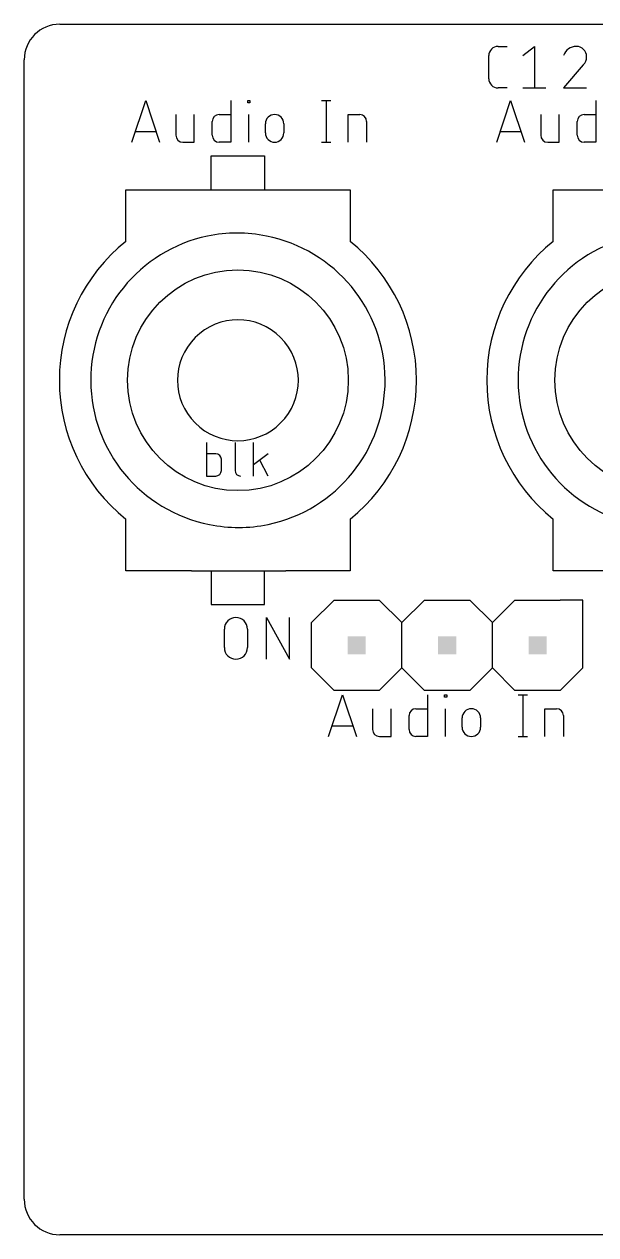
# Model space of a CAD drawing. Extents: x 0 to 54.6, y 0 to 56.5.
# Drawn here: x 0 to 16.05, y 0 to 34 of the extents above; entities that cross this region are included whole.
import ezdxf

# ---------------------------------------------------------------- set-up
doc = ezdxf.new("R2010")
doc.units = 0
for name, color, linetype in [('20', 30, 'CONTINUOUS'), ('21', 253, 'CONTINUOUS'), ('51', 253, 'CONTINUOUS')]:
    doc.layers.add(name, color=color, linetype=linetype)

# ---------------------------------------------------------------- blocks, each defined once
blk = doc.blocks.new('RECT')
blk.add_solid([(-0.5, -0.5), (0.5, -0.5), (-0.5, 0.5), (0.5, 0.5)])

msp = doc.modelspace()

# ---------------------------------------------------------------- linework, layer by layer
at = {"layer": '20'}
for p, q in [((1, 34), (47, 34)), ((0, 1), (0, 33)), ((47, 0), (1, 0))]:
    msp.add_line(p, q, dxfattribs=at)
for centre, start, end in [((1, 33), 90, 180), ((1, 1), 180, 270)]:
    msp.add_arc(centre, 1, start, end, dxfattribs=at)
at = {"layer": '21'}
for p, q in [((13.3035, 33.3779), (13.5632, 33.3779)), ((13.9997, 33.1183), (14.3243, 33.3779)), ((14.3243, 33.3779), (14.3243, 32.2096)), ((13.0439, 32.4692), (13.0439, 33.1183)), ((15.6945, 32.8587), (15.1427, 32.2096)), ((13.5632, 32.2096), (13.3035, 32.2096)), ((13.9997, 32.2096), (14.6488, 32.2096)), ((15.1427, 32.2096), (15.7918, 32.2096)), ((3.0212, 30.6858), (3.4106, 31.8542)), ((3.4106, 31.8542), (3.8001, 30.6858)), ((5.798, 31.8542), (5.798, 30.6858)), ((6.2738, 31.7893), (6.2738, 31.8542)), ((6.2738, 31.8542), (6.3387, 31.8542)), ((6.3387, 31.7893), (6.2738, 31.7893)), ((6.3387, 31.8542), (6.3387, 31.7893)), ((8.3481, 31.8542), (8.6077, 31.8542)), ((8.4779, 31.8542), (8.4779, 30.6858)), ((13.2681, 30.6858), (13.6576, 31.8542)), ((13.6576, 31.8542), (14.0471, 30.6858)), ((16.0449, 31.8542), (16.0449, 30.6858)), ((4.2559, 31.4647), (4.2559, 30.8805)), ((4.7752, 30.6858), (4.7752, 31.4647)), ((5.4734, 31.4647), (5.798, 31.4647)), ((6.3062, 30.6858), (6.3062, 31.4647)), ((9.0946, 30.6858), (9.0946, 31.4647)), ((9.0946, 31.4647), (9.4191, 31.4647)), ((14.5029, 31.4647), (14.5029, 30.8805)), ((15.0221, 30.6858), (15.0221, 31.4647)), ((15.7204, 31.4647), (16.0449, 31.4647)), ((3.7027, 30.9779), (3.1185, 30.9779)), ((5.2787, 30.8805), (5.2787, 31.27)), ((6.7705, 30.9454), (6.7705, 31.2051)), ((7.2898, 31.2051), (7.2898, 30.9454)), ((9.6139, 31.27), (9.6139, 30.6858)), ((13.9497, 30.9779), (13.3655, 30.9779)), ((15.5257, 30.8805), (15.5257, 31.27)), ((4.4506, 30.6858), (4.7752, 30.6858)), ((5.798, 30.6858), (5.4734, 30.6858)), ((8.3481, 30.6858), (8.6077, 30.6858)), ((14.6976, 30.6858), (15.0221, 30.6858)), ((16.0449, 30.6858), (15.7204, 30.6858)), ((2.85, 27.9), (2.85, 29.35)), ((2.85, 29.35), (4.7, 29.35)), ((7.3, 29.35), (9.15, 29.35)), ((9.15, 29.35), (9.15, 27.9)), ((14.85, 27.9), (14.85, 29.35)), ((14.85, 29.35), (16.7, 29.35)), ((5.1181, 22.2504), (5.1181, 21.3106)), ((5.9186, 22.2504), (5.9186, 21.4672)), ((6.4347, 21.3106), (6.4347, 22.2504)), ((5.3792, 21.9371), (5.1181, 21.9371)), ((5.5358, 21.4672), (5.5358, 21.7805)), ((6.8524, 21.9371), (6.4347, 21.6239)), ((6.8524, 21.3106), (6.6174, 21.7544)), ((5.1181, 21.3106), (5.3792, 21.3106)), ((2.85, 18.65), (2.85, 20.1)), ((9.15, 20.1), (9.15, 18.65)), ((14.85, 18.65), (14.85, 20.1)), ((4.7, 18.65), (2.85, 18.65)), ((9.15, 18.65), (7.35, 18.65)), ((16.7, 18.65), (14.85, 18.65)), ((8.0643, 17.193), (8.6993, 17.828)), ((8.6993, 17.828), (9.9693, 17.828)), ((9.9693, 17.828), (10.6043, 17.193)), ((10.6043, 17.193), (11.2393, 17.828)), ((11.2393, 17.828), (12.5092, 17.828)), ((12.5092, 17.828), (13.1443, 17.193)), ((13.1443, 17.193), (13.7793, 17.828)), ((13.7793, 17.828), (15.0493, 17.828)), ((15.6843, 17.828), (15.0493, 17.828)), ((15.6843, 17.193), (15.6843, 17.828)), ((5.619, 16.4904), (5.619, 17.0096)), ((6.2681, 17.0096), (6.2681, 16.4904)), ((6.8001, 16.1658), (6.8001, 17.3342)), ((6.8001, 17.3342), (7.4492, 16.1658)), ((7.4492, 16.1658), (7.4492, 17.3342)), ((8.0643, 15.923), (8.0643, 17.193)), ((10.6043, 15.923), (10.6043, 17.193)), ((13.1443, 15.923), (13.1443, 17.193)), ((15.6843, 15.923), (15.6843, 17.193)), ((8.6993, 15.288), (8.0643, 15.923)), ((10.6043, 15.923), (9.9693, 15.288)), ((11.2393, 15.288), (10.6043, 15.923)), ((13.1443, 15.923), (12.5092, 15.288)), ((13.7793, 15.288), (13.1443, 15.923)), ((15.0493, 15.288), (15.6843, 15.923)), ((8.5462, 13.9971), (8.9356, 15.1654)), ((9.9693, 15.288), (8.6993, 15.288)), ((8.9356, 15.1654), (9.3251, 13.9971)), ((12.5092, 15.288), (11.2393, 15.288)), ((11.323, 15.1654), (11.323, 13.9971)), ((11.7988, 15.1005), (11.7988, 15.1654)), ((11.7988, 15.1654), (11.8637, 15.1654)), ((11.8637, 15.1005), (11.7988, 15.1005)), ((11.8637, 15.1654), (11.8637, 15.1005)), ((15.0493, 15.288), (13.7793, 15.288)), ((13.8731, 15.1654), (14.1327, 15.1654)), ((14.0029, 15.1654), (14.0029, 13.9971)), ((9.7809, 14.776), (9.7809, 14.1918)), ((10.3002, 13.9971), (10.3002, 14.776)), ((10.9984, 14.776), (11.323, 14.776)), ((11.8312, 13.9971), (11.8312, 14.776)), ((14.6196, 13.9971), (14.6196, 14.776)), ((14.6196, 14.776), (14.9441, 14.776)), ((9.2277, 14.2892), (8.6435, 14.2892)), ((10.8037, 14.1918), (10.8037, 14.5813)), ((12.2955, 14.2567), (12.2955, 14.5163)), ((12.8148, 14.5163), (12.8148, 14.2567)), ((15.1389, 14.5813), (15.1389, 13.9971)), ((9.9756, 13.9971), (10.3002, 13.9971)), ((11.323, 13.9971), (10.9984, 13.9971)), ((13.8731, 13.9971), (14.1327, 13.9971))]:
    msp.add_line(p, q, dxfattribs=at)
for centre in [(6, 24), (18, 24)]:
    msp.add_circle(centre, 3.1, dxfattribs=at)
for centre, radius, start, end in [((13.3035, 33.1183), 0.2596, 90.0007, 180), ((15.4997, 33.0027), 0.3753, 90.0001, 162.0549), ((15.4997, 33.0859), 0.2921, 0, 90), ((15.4781, 33.0859), 0.3138, 313.604, 359.9996), ((13.3035, 32.4692), 0.2596, 180, 270), ((5.4734, 31.27), 0.1947, 90, 180), ((7.0301, 31.2051), 0.2596, 0, 180), ((9.4191, 31.27), 0.1947, 0.0009, 90), ((15.7204, 31.27), 0.1947, 90, 180), ((7.0301, 30.9454), 0.2596, 180, 0), ((4.4506, 30.8805), 0.1947, 180, 270), ((5.4734, 30.8805), 0.1947, 180, 270), ((14.6976, 30.8805), 0.1947, 180, 270), ((15.7204, 30.8805), 0.1947, 180, 270), ((6, 24), 5.0133, 128.9278, 231.0722), ((6, 24.0051), 4.1332, 101.8671, 258.8403), ((6, 23.9949), 4.1332, 281.8671, 78.8403), ((6, 24), 5.0132, 308.9275, 51.0725), ((18, 24), 5.0133, 128.9278, 231.0722), ((18, 24.0051), 4.1332, 101.8671, 258.8403), ((6, 24), 1.6971, 225, 135), ((5.3792, 21.7805), 0.1566, 0, 90), ((5.3792, 21.4672), 0.1566, 270, 359.9989), ((6.0752, 21.4672), 0.1566, 180, 270), ((5.9435, 17.0096), 0.3246, 0, 180), ((5.9435, 16.4904), 0.3246, 180, 0), ((10.9984, 14.5813), 0.1947, 90, 180), ((12.5551, 14.5163), 0.2596, 0, 180), ((14.9441, 14.5812), 0.1947, 0.0009, 90), ((9.9756, 14.1918), 0.1947, 180, 270), ((10.9984, 14.1918), 0.1947, 180, 270), ((12.5551, 14.2567), 0.2596, 180, 0)]:
    msp.add_arc(centre, radius, start, end, dxfattribs=at)
at = {"layer": '51'}
for p, q in [((5.25, 29.35), (5.25, 30.3)), ((5.25, 30.3), (6.75, 30.3)), ((6.75, 30.3), (6.75, 29.35)), ((4.7, 29.35), (5.25, 29.35)), ((5.25, 29.35), (6.75, 29.35)), ((6.75, 29.35), (7.3, 29.35)), ((4.7, 18.65), (5.25, 18.65)), ((5.25, 18.65), (6.75, 18.65)), ((5.25, 18.65), (5.25, 17.7)), ((6.75, 18.65), (7.35, 18.65)), ((6.75, 17.7), (6.75, 18.65)), ((5.25, 17.7), (6.75, 17.7))]:
    msp.add_line(p, q, dxfattribs=at)
for centre, radius, start, end in [((5.975, 23.9999), 4.1333, 78.4866, 101.5134), ((6, 24), 1.6971, 135, 225), ((6.025, 24.0001), 4.1333, 258.4866, 281.5134)]:
    msp.add_arc(centre, radius, start, end, dxfattribs=at)

# ---------------------------------------------------------------- block references
at = {"layer": '51', "xscale": 0.508, "yscale": 0.508, "rotation": 180}
for p in [(9.3343, 16.558), (11.8742, 16.558), (14.4143, 16.558)]:
    msp.add_blockref('RECT', p, dxfattribs=at)

doc.saveas('drawing.dxf')
